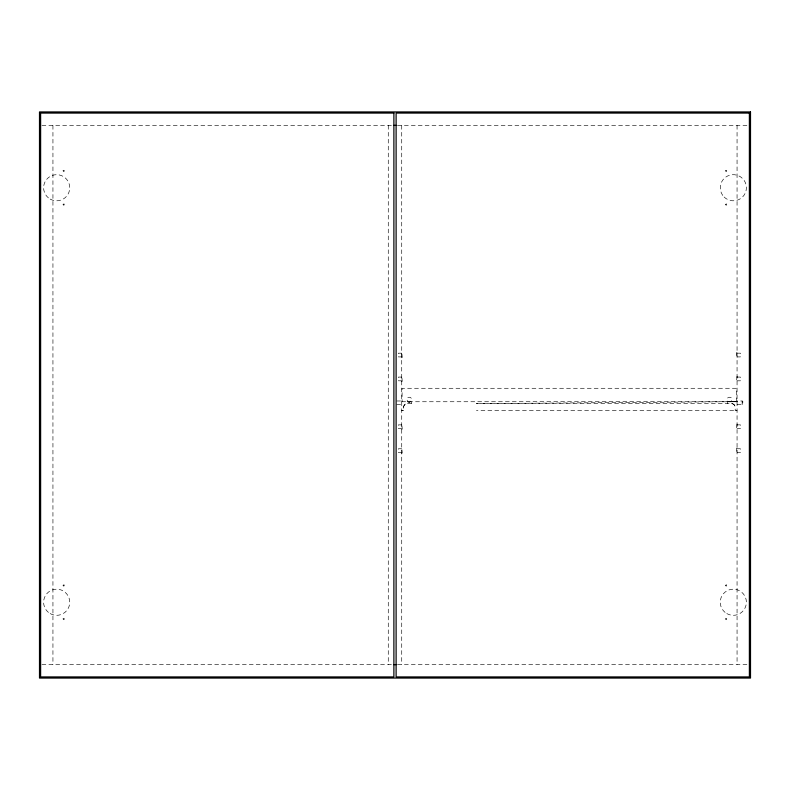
<?xml version="1.0" encoding="UTF-8"?>
<svg xmlns="http://www.w3.org/2000/svg" width="790" height="790" viewBox="0 0 790 790"><rect width="100%" height="100%" fill="white"/><g stroke="black" fill="none" stroke-linecap="round" stroke-linejoin="round"><path stroke-width="0.59" stroke-dasharray="3.95 2.96" d="M737.06 404.697L742.511 404.599L742.886 401.735L742.136 400.984L737.06 400.984M401.725 357.84L402.248 357.317L401.725 352.241M401.725 381.748L402.248 381.215L401.725 376.139M737.06 352.241L736.537 352.775L737.06 357.84M737.06 376.139L736.537 381.215L737.06 381.748M401.725 429.543L402.248 429.019L401.725 423.944M401.725 453.44L402.248 452.917L401.725 447.841M737.06 423.944L736.537 429.019L737.06 429.543M737.06 447.841L736.537 448.365L737.06 453.44M728.647 401.705L731.451 401.725L731.431 397.795L729.585 397.232L727.748 397.795L727.718 401.725L737.06 401.695L476.41 403.611M407.324 401.725C411.363 404.243 413.239 396.768 409.19 397.232C405.142 396.758 407.008 404.253 411.057 401.725M729.585 401.705L737.06 401.725L728.262 401.705M41.949 125.383L392.531 125.383M397.469 125.383L750.5 125.383M401.725 353.179L398.358 353.179L398.358 356.912L401.725 356.912M737.06 353.179L740.418 353.179L740.418 356.912L737.06 356.912M401.725 377.077L398.358 377.077L398.358 380.81L401.725 380.81M737.06 377.077L740.418 377.077L740.418 380.81L737.06 380.81M396.639 400.984L401.725 400.984M401.725 401.745L737.06 401.725M411.432 403.572L407.324 403.611A3.733 3.733 0 0 0 403.591 407.344L403.591 410.701L401.725 410.701L403.591 410.662M476.41 403.572L731.451 403.611A3.733 3.733 0 0 1 735.194 407.344L735.194 410.701L737.06 410.701L476.41 410.642M396.639 404.697L401.725 404.697M401.725 424.872L398.358 424.872L398.358 428.605L401.725 428.605M737.06 424.872L740.418 424.872L740.418 428.605L737.06 428.605M401.725 448.769L398.358 448.769L398.358 452.512L401.725 452.512M737.06 448.769L740.418 448.769L740.418 452.512L737.06 452.512M41.949 664.617L392.531 664.617M397.469 664.617L750.5 664.617M728.518 401.735L737.06 401.745M729.111 401.735L727.718 401.725M742.136 400.984L742.136 404.697M737.06 125.383L737.06 664.617M736.685 401.735L736.685 388.285L402.09 388.285L402.09 401.735M727.343 401.695L727.343 403.611M411.432 401.695L411.432 403.611M401.725 125.383L401.725 664.617M388.275 125.383L388.275 664.617M52.94 125.383L52.94 664.617M403.591 407.304A3.733 3.733 0 0 1 407.324 403.572M731.451 403.572A3.733 3.733 0 0 1 735.194 407.304M63.052 170.749C63.97 173.603 65.274 168.744 63.052 170.749M63.052 204.363C63.97 207.217 65.274 202.349 63.052 204.363M63.052 585.252C63.97 588.106 65.274 583.237 63.052 585.252M63.052 618.866C63.97 621.71 65.274 616.852 63.052 618.866M725.506 170.749C726.425 173.603 727.728 168.744 725.506 170.749M725.506 204.363C726.425 207.217 727.728 202.349 725.506 204.363M725.506 585.252C726.425 588.106 727.728 583.237 725.506 585.252M725.506 618.866C726.425 621.71 727.728 616.852 725.506 618.866M50.145 199.07A13.075 13.075 0 0 0 69.747 187.753A13.075 13.075 0 0 0 50.145 176.427A13.075 13.075 0 0 0 50.145 199.07M50.145 613.573A13.075 13.075 0 0 0 69.747 602.247A13.075 13.075 0 0 0 50.145 590.93A13.075 13.075 0 0 0 50.145 613.573M726.79 613.573A13.075 13.075 0 0 0 746.392 602.247A13.075 13.075 0 0 0 726.79 590.93A13.075 13.075 0 0 0 726.79 613.573M724.084 196.987A13.075 13.075 0 0 0 745.948 191.131A13.075 13.075 0 0 0 729.94 175.123A13.075 13.075 0 0 0 724.084 196.987"/><path stroke-width="1.19" d="M393.766 125.383L396.234 125.383M393.766 664.617L396.234 664.617M750.5 111.943L39.5 111.943L39.5 678.057L750.5 678.057L750.5 111.943M393.884 113.069L40.616 113.069L40.616 676.931L393.884 676.931L393.884 113.069M749.384 113.069L396.116 113.069L396.116 676.931L749.384 676.931L749.384 113.069"/></g></svg>
